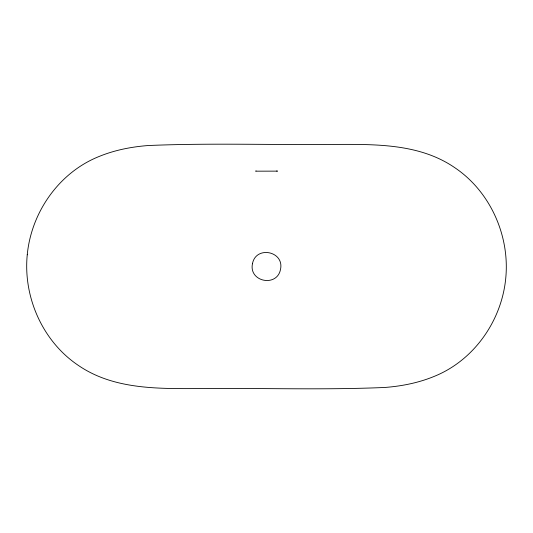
<?xml version="1.0" encoding="UTF-8"?>
<svg xmlns="http://www.w3.org/2000/svg" width="533" height="533" viewBox="0 0 533 533"><rect width="100%" height="100%" fill="white"/><g stroke="black" fill="none" stroke-linecap="round" stroke-linejoin="round"><path stroke-width="0.8" d="M256.053 170.9L255.633 171.173L277.2 171.133L276.947 170.9M276.987 171.093L277.367 171.173M27.25 254.781C23.059 297.128 42.647 341.373 78.158 365.278C115.188 390.782 162.105 388.557 204.932 388.57C264.881 388.017 324.923 390.049 384.839 387.464C401.815 386.172 418.718 382.821 434.488 376.278C474.217 360.161 501.72 320.54 505.75 278.219C509.941 235.872 490.353 191.627 454.842 167.722C417.812 142.218 370.895 144.443 328.068 144.43C268.119 144.983 208.077 142.951 148.161 145.536C131.185 146.828 114.282 150.179 98.512 156.722C58.783 172.839 31.28 212.46 27.25 254.781M252.469 263.708C248.565 281.904 277.173 287.593 280.531 269.292C284.435 251.096 255.827 245.407 252.469 263.708"/></g></svg>
